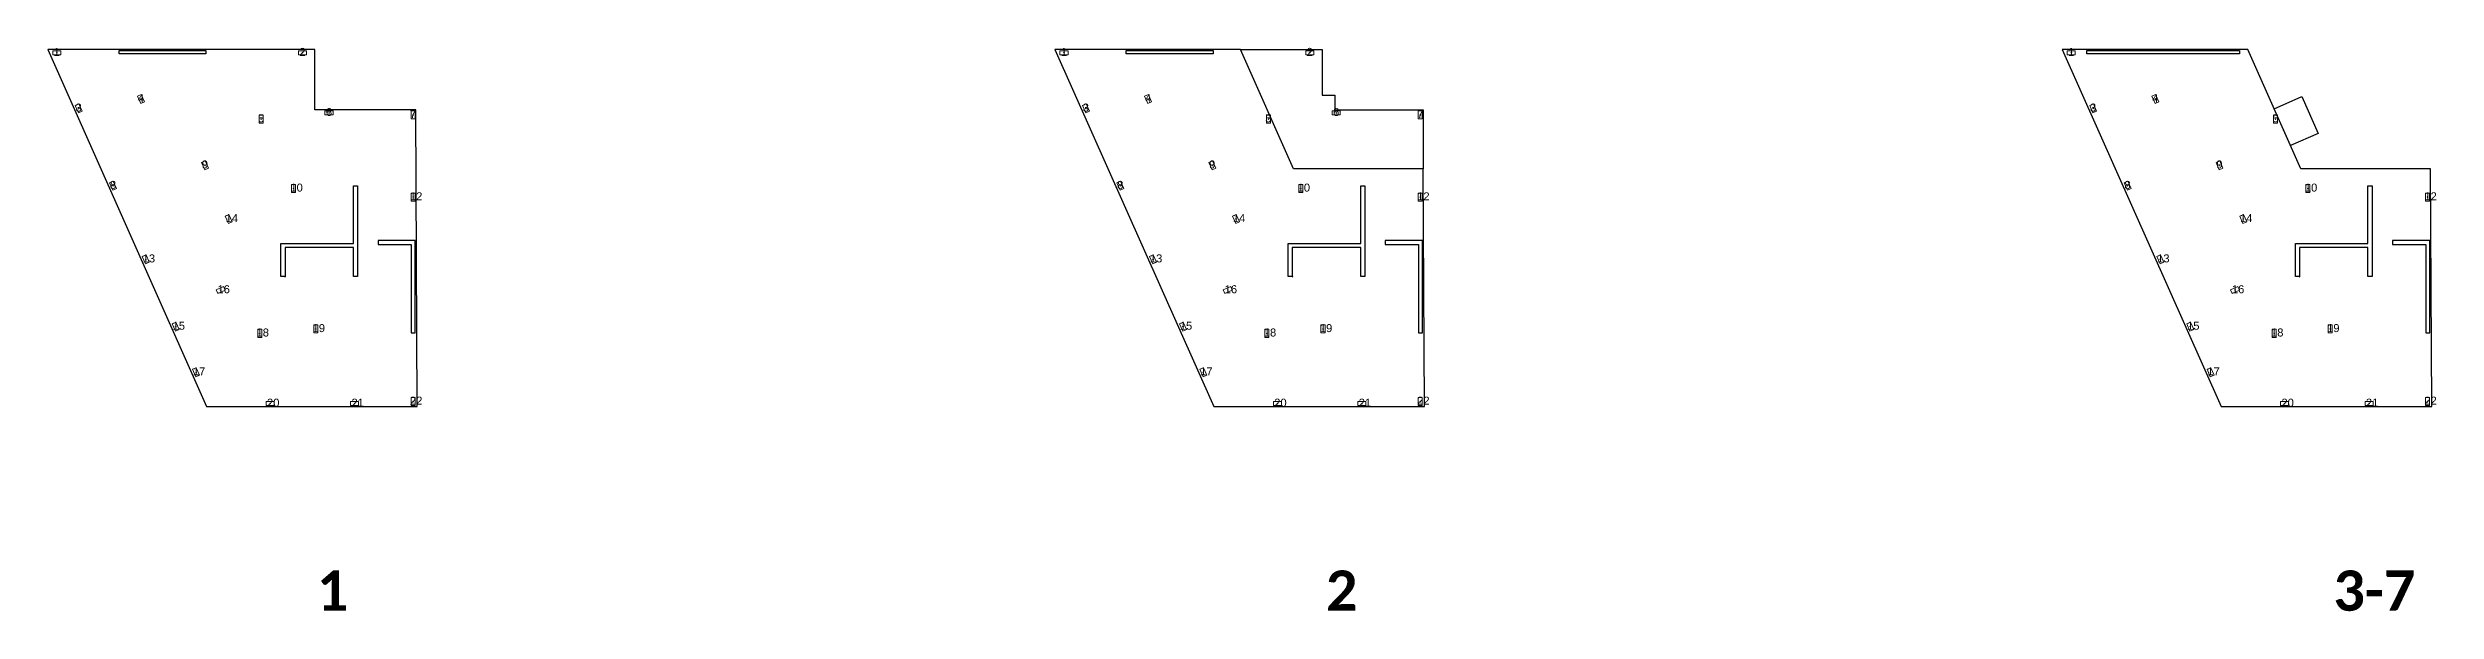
# Model space of a CAD drawing. Header units: inches. Extents: x 6018 to 43264, y -596 to 1082.
# Drawn here: x 6018 to 13132, y -596 to 1082 of the extents above; entities that cross this region are included whole.
import ezdxf

# ---------------------------------------------------------------- set-up
doc = ezdxf.new("R2010")
doc.units = ezdxf.units.IN
doc.header["$MEASUREMENT"] = 0
doc.header["$PDMODE"] = 99
doc.layers.add('COLUMN-FOOTPRINT', color=6, linetype='Continuous', lineweight=9)
for name, color, linetype in [('COLUMN-LABEL', 3, 'Continuous'), ('DATUM', 2, 'Continuous'), ('FLOOR LABELS', 1, 'Continuous'), ('SECONDARY AREA', 7, 'Continuous'), ('SHEAR-WALL', 1, 'Continuous'), ('SLAB', 5, 'Continuous')]:
    doc.layers.add(name, color=color, linetype=linetype)
doc.styles.add('Calibri_B_1', font='calibrib.ttf', dxfattribs={"height": 12})
doc.styles.get("Standard").update_dxf_attribs({"font": 'arial.ttf'})

msp = doc.modelspace()

# ---------------------------------------------------------------- linework, layer by layer
for p in [(6044.9, 1067.3), (6776.7, 1067.3), (9044.9, 1067.3), (9776.7, 1067.3), (12044.9, 1067.3), (6295.4, 929.3), (9295.4, 929.3), (12295.4, 929.3), (6110.1, 901.6), (6653.6, 869.6), (6855.7, 888.3), (7106, 882.3), (9110.1, 901.6), (9653.6, 869.6), (9855.7, 888.3), (10106, 882.3), (12110.1, 901.6), (12653.6, 869.6), (6486.4, 732.4), (9486.4, 732.4), (12486.4, 732.4), (6212.6, 671.3), (6750, 663.3), (9212.6, 671.3), (9750, 663.3), (12212.6, 671.3), (12750, 663.3), (6557, 572.3), (7106, 637.3), (9557, 572.3), (10106, 637.3), (12557, 572.3), (13106, 637.3), (6310.1, 452.3), (9310.1, 452.3), (12310.1, 452.3), (6532.7, 360.6), (9532.7, 360.6), (12532.7, 360.6), (6399.2, 252), (6649.3, 231.8), (6816.3, 244.9), (9399.2, 252), (9649.3, 231.8), (9816.3, 244.9), (12399.2, 252), (12649.3, 231.8), (12816.3, 244.9), (6459.7, 116.1), (9459.7, 116.1), (12459.7, 116.1), (6680.4, 22.8), (6932, 22.8), (7106, 28.8), (9680.4, 22.8), (9932, 22.8), (10106, 28.8), (12680.4, 22.8), (12932, 22.8), (13106, 28.8)]:
    msp.add_point(p)
at = {"layer": 'COLUMN-FOOTPRINT'}
for points in [[(6032.9, 1061.3), (6056.9, 1061.3), (6056.9, 1073.3), (6032.9, 1073.3)], [(6764.7, 1061.3), (6788.7, 1061.3), (6788.7, 1073.3), (6764.7, 1073.3)], [(9032.9, 1061.3), (9056.9, 1061.3), (9056.9, 1073.3), (9032.9, 1073.3)], [(9764.7, 1061.3), (9788.7, 1061.3), (9788.7, 1073.3), (9764.7, 1073.3)], [(12032.9, 1061.3), (12056.9, 1061.3), (12056.9, 1073.3), (12032.9, 1073.3)], [(6285.1, 937.8), (6294.8, 915.9), (6305.8, 920.8), (6296.1, 942.7)], [(9285.1, 937.8), (9294.8, 915.9), (9305.8, 920.8), (9296.1, 942.7)], [(12285.1, 937.8), (12294.8, 915.9), (12305.8, 920.8), (12296.1, 942.7)], [(6099.8, 910.1), (6109.5, 888.2), (6120.5, 893), (6110.7, 915)], [(6659.6, 857.6), (6659.6, 881.6), (6647.6, 881.6), (6647.6, 857.6)], [(6843.7, 882.3), (6867.7, 882.3), (6867.7, 894.3), (6843.7, 894.3)], [(7112, 870.3), (7112, 894.3), (7100, 894.3), (7100, 870.3)], [(9099.8, 910.1), (9109.5, 888.2), (9120.5, 893), (9110.7, 915)], [(9659.6, 857.6), (9659.6, 881.6), (9647.6, 881.6), (9647.6, 857.6)], [(9843.7, 882.3), (9867.7, 882.3), (9867.7, 894.3), (9843.7, 894.3)], [(10112, 870.3), (10112, 894.3), (10100, 894.3), (10100, 870.3)], [(12099.8, 910.1), (12109.5, 888.2), (12120.5, 893), (12110.7, 915)], [(12659.6, 857.6), (12659.6, 881.6), (12647.6, 881.6), (12647.6, 857.6)], [(6476.1, 740.9), (6485.8, 719), (6496.8, 723.9), (6487, 745.8)], [(9476.1, 740.9), (9485.8, 719), (9496.8, 723.9), (9487, 745.8)], [(12476.1, 740.9), (12485.8, 719), (12496.8, 723.9), (12487, 745.8)], [(6202.2, 679.9), (6212, 657.9), (6222.9, 662.8), (6213.2, 684.7)], [(6756, 651.3), (6756, 675.3), (6744, 675.3), (6744, 651.3)], [(7112, 625.3), (7112, 649.3), (7100, 649.3), (7100, 625.3)], [(9202.2, 679.9), (9212, 657.9), (9222.9, 662.8), (9213.2, 684.7)], [(9756, 651.3), (9756, 675.3), (9744, 675.3), (9744, 651.3)], [(10112, 625.3), (10112, 649.3), (10100, 649.3), (10100, 625.3)], [(12202.2, 679.9), (12212, 657.9), (12222.9, 662.8), (12213.2, 684.7)], [(12756, 651.3), (12756, 675.3), (12744, 675.3), (12744, 651.3)], [(13112, 625.3), (13112, 649.3), (13100, 649.3), (13100, 625.3)], [(6546.6, 580.8), (6556.4, 558.9), (6567.4, 563.7), (6557.6, 585.7)], [(9546.6, 580.8), (9556.4, 558.9), (9567.4, 563.7), (9557.6, 585.7)], [(12546.6, 580.8), (12556.4, 558.9), (12567.4, 563.7), (12557.6, 585.7)], [(6299.7, 460.9), (6309.5, 438.9), (6320.4, 443.8), (6310.7, 465.8)], [(9299.7, 460.9), (9309.5, 438.9), (9320.4, 443.8), (9310.7, 465.8)], [(12299.7, 460.9), (12309.5, 438.9), (12320.4, 443.8), (12310.7, 465.8)], [(6524.2, 350.2), (6546.1, 360), (6541.3, 371), (6519.3, 361.2)], [(9524.2, 350.2), (9546.1, 360), (9541.3, 371), (9519.3, 361.2)], [(12524.2, 350.2), (12546.1, 360), (12541.3, 371), (12519.3, 361.2)], [(6388.9, 260.5), (6398.6, 238.6), (6409.6, 243.5), (6399.8, 265.4)], [(6655.3, 219.8), (6655.3, 243.8), (6643.3, 243.8), (6643.3, 219.8)], [(6822.3, 232.9), (6822.3, 256.9), (6810.3, 256.9), (6810.3, 232.9)], [(9388.9, 260.5), (9398.6, 238.6), (9409.6, 243.5), (9399.8, 265.4)], [(9655.3, 219.8), (9655.3, 243.8), (9643.3, 243.8), (9643.3, 219.8)], [(9822.3, 232.9), (9822.3, 256.9), (9810.3, 256.9), (9810.3, 232.9)], [(12388.9, 260.5), (12398.6, 238.6), (12409.6, 243.5), (12399.8, 265.4)], [(12655.3, 219.8), (12655.3, 243.8), (12643.3, 243.8), (12643.3, 219.8)], [(12822.3, 232.9), (12822.3, 256.9), (12810.3, 256.9), (12810.3, 232.9)], [(6449.3, 124.7), (6459.1, 102.7), (6470.1, 107.6), (6460.3, 129.5)], [(9449.3, 124.7), (9459.1, 102.7), (9470.1, 107.6), (9460.3, 129.5)], [(12449.3, 124.7), (12459.1, 102.7), (12470.1, 107.6), (12460.3, 129.5)], [(6668.4, 16.8), (6692.4, 16.8), (6692.4, 28.8), (6668.4, 28.8)], [(6920, 16.8), (6944, 16.8), (6944, 28.8), (6920, 28.8)], [(7112, 16.8), (7112, 40.8), (7100, 40.8), (7100, 16.8)], [(9668.4, 16.8), (9692.4, 16.8), (9692.4, 28.8), (9668.4, 28.8)], [(9920, 16.8), (9944, 16.8), (9944, 28.8), (9920, 28.8)], [(10112, 16.8), (10112, 40.8), (10100, 40.8), (10100, 16.8)], [(12668.4, 16.8), (12692.4, 16.8), (12692.4, 28.8), (12668.4, 28.8)], [(12920, 16.8), (12944, 16.8), (12944, 28.8), (12920, 28.8)], [(13112, 16.8), (13112, 40.8), (13100, 40.8), (13100, 16.8)]]:
    msp.add_lwpolyline(points, close=True, dxfattribs=at)
at = {"layer": 'DATUM'}
for p in [(6724.7, 400.6), (9724.7, 400.6), (12724.7, 400.6)]:
    msp.add_point(p, dxfattribs=at)
at = {"layer": 'SECONDARY AREA'}
for points in [[(9570.9, 1076.9), (9813.8, 1077.1), (9813.8, 941.1), (9851.8, 941.1), (9851.8, 897.1), (10114.8, 897.1), (10114.8, 722.1), (9728.8, 722.1)], [(12649.5, 900.3), (12731.7, 936.9), (12780.5, 827.3), (12698.3, 790.7)]]:
    msp.add_lwpolyline(points, close=True, dxfattribs=at)
at = {"layer": 'SHEAR-WALL'}
for points in [[(6489.1, 1064.3), (6230.3, 1064.3), (6230.3, 1074.3), (6489.1, 1074.3), (6489.1, 1064.3)], [(9489.1, 1064.3), (9230.3, 1064.3), (9230.3, 1074.3), (9489.1, 1074.3), (9489.1, 1064.3)], [(12489.1, 1064.3), (12091.8, 1064.3), (12091.8, 1074.3), (12546.1, 1074.3), (12546.1, 1064.3)], [(6712.7, 400.6), (6712.7, 499.1), (6928.7, 499.1), (6928.7, 671.5), (6940.7, 671.5), (6940.7, 400.6), (6928.7, 400.6), (6928.7, 487.1), (6724.7, 487.1), (6724.7, 400.6)], [(9712.7, 400.6), (9712.7, 499.1), (9928.7, 499.1), (9928.7, 671.5), (9940.7, 671.5), (9940.7, 400.6), (9928.7, 400.6), (9928.7, 487.1), (9724.7, 487.1), (9724.7, 400.6)], [(12712.7, 400.6), (12712.7, 499.1), (12928.7, 499.1), (12928.7, 671.5), (12940.7, 671.5), (12940.7, 400.6), (12928.7, 400.6), (12928.7, 487.1), (12724.7, 487.1), (12724.7, 400.6)], [(7001.9, 507.9), (7001.9, 495.9), (7100.7, 495.9), (7100.7, 233.4), (7112.7, 233.4), (7112.7, 507.9)], [(10001.9, 507.9), (10001.9, 495.9), (10100.7, 495.9), (10100.7, 233.4), (10112.7, 233.4), (10112.7, 507.9)], [(13001.9, 507.9), (13001.9, 495.9), (13100.7, 495.9), (13100.7, 233.4), (13112.7, 233.4), (13112.7, 507.9)]]:
    msp.add_lwpolyline(points, close=True, dxfattribs=at)
at = {"layer": 'SLAB'}
for points in [[(6813.8, 1077.1), (6018, 1077.1), (6491.2, 14.1), (7118.5, 14.1), (7114.8, 897.1), (6851.8, 897.1), (6813.8, 897.1), (6813.8, 941.1)], [(9570.8, 1077.1), (9018, 1077.1), (9491.2, 14.1), (10118.5, 14.1), (10114.8, 722.1), (9728.8, 722.1)], [(12570.8, 1077.1), (12018, 1077.1), (12491.2, 14.1), (13118.5, 14.1), (13114.8, 722.1), (12728.8, 722.1)]]:
    msp.add_lwpolyline(points, close=True, dxfattribs=at)
msp.add_lwpolyline([(10114.8, 722.1), (9728.8, 722.1), (9570.9, 1076.9)], dxfattribs=at)

# ---------------------------------------------------------------- texts
at = {"layer": 'COLUMN-LABEL'}
for s, height, p in [('1', 23.8, (6035.5, 1057.9)), ('2', 23.8, (6767.3, 1057.9)), ('1', 23.8, (9035.5, 1057.9)), ('2', 23.8, (9767.3, 1057.9)), ('1', 23.8, (12035.5, 1057.9)), ('4', 23.8, (6286.1, 919.9)), ('4', 23.8, (9286.1, 919.9)), ('4', 23.8, (12286.1, 919.9)), ('3', 23.8, (6100.7, 892.2)), ('5', 23.8, (6644.2, 860.2)), ('6', 23.8, (6846.3, 878.9)), ('7', 23.8, (7096.7, 872.9)), ('3', 23.8, (9100.7, 892.2)), ('5', 23.8, (9644.2, 860.2)), ('6', 23.8, (9846.3, 878.9)), ('7', 23.8, (10096.7, 872.9)), ('3', 23.8, (12100.7, 892.2)), ('5', 23.8, (12644.2, 860.2)), ('9', 23.8, (6477, 723)), ('9', 23.8, (9477, 723)), ('9', 23.8, (12477, 723)), ('8', 23.8, (6203.2, 661.9)), ('10', 23.83, (6740.7, 653.9)), ('12', 23.83, (7096.7, 627.9)), ('8', 23.8, (9203.2, 661.9)), ('10', 23.83, (9740.7, 653.9)), ('12', 23.83, (10096.7, 627.9)), ('8', 23.8, (12203.2, 661.9)), ('10', 23.83, (12740.7, 653.9)), ('12', 23.83, (13096.7, 627.9)), ('14', 23.83, (6547.6, 562.9)), ('14', 23.83, (9547.6, 562.9)), ('14', 23.83, (12547.6, 562.9)), ('13', 23.83, (6300.7, 443)), ('13', 23.83, (9300.7, 443)), ('13', 23.83, (12300.7, 443)), ('16', 23.83, (6523.4, 351.2)), ('16', 23.83, (9523.4, 351.2)), ('16', 23.83, (12523.4, 351.2)), ('15', 23.83, (6389.8, 242.6)), ('18', 23.83, (6639.9, 222.4)), ('19', 23.83, (6806.9, 235.5)), ('15', 23.83, (9389.8, 242.6)), ('18', 23.83, (9639.9, 222.4)), ('19', 23.83, (9806.9, 235.5)), ('15', 23.83, (12389.8, 242.6)), ('18', 23.83, (12639.9, 222.4)), ('19', 23.83, (12806.9, 235.5)), ('17', 23.83, (6450.3, 106.7)), ('17', 23.83, (9450.3, 106.7)), ('17', 23.83, (12450.3, 106.7)), ('20', 23.83, (6671, 13.4)), ('21', 23.83, (6922.6, 13.4)), ('22', 23.83, (7096.7, 19.4)), ('20', 23.83, (9671, 13.4)), ('21', 23.83, (9922.6, 13.4)), ('22', 23.83, (10096.7, 19.4)), ('20', 23.83, (12671, 13.4)), ('21', 23.83, (12922.6, 13.4)), ('22', 23.83, (13096.7, 19.4))]:
    msp.add_text(s, height=height, dxfattribs=at).set_placement(p)
at = {"layer": 'FLOOR LABELS', "style": 'Calibri_B_1'}
for s, p in [('1', (6819.5, -594.3)), ('2', (9825.3, -594.3)), ('3-7', (12825.7, -594.3))]:
    msp.add_text(s, height=120, dxfattribs=at).set_placement(p)

doc.saveas('drawing.dxf')
